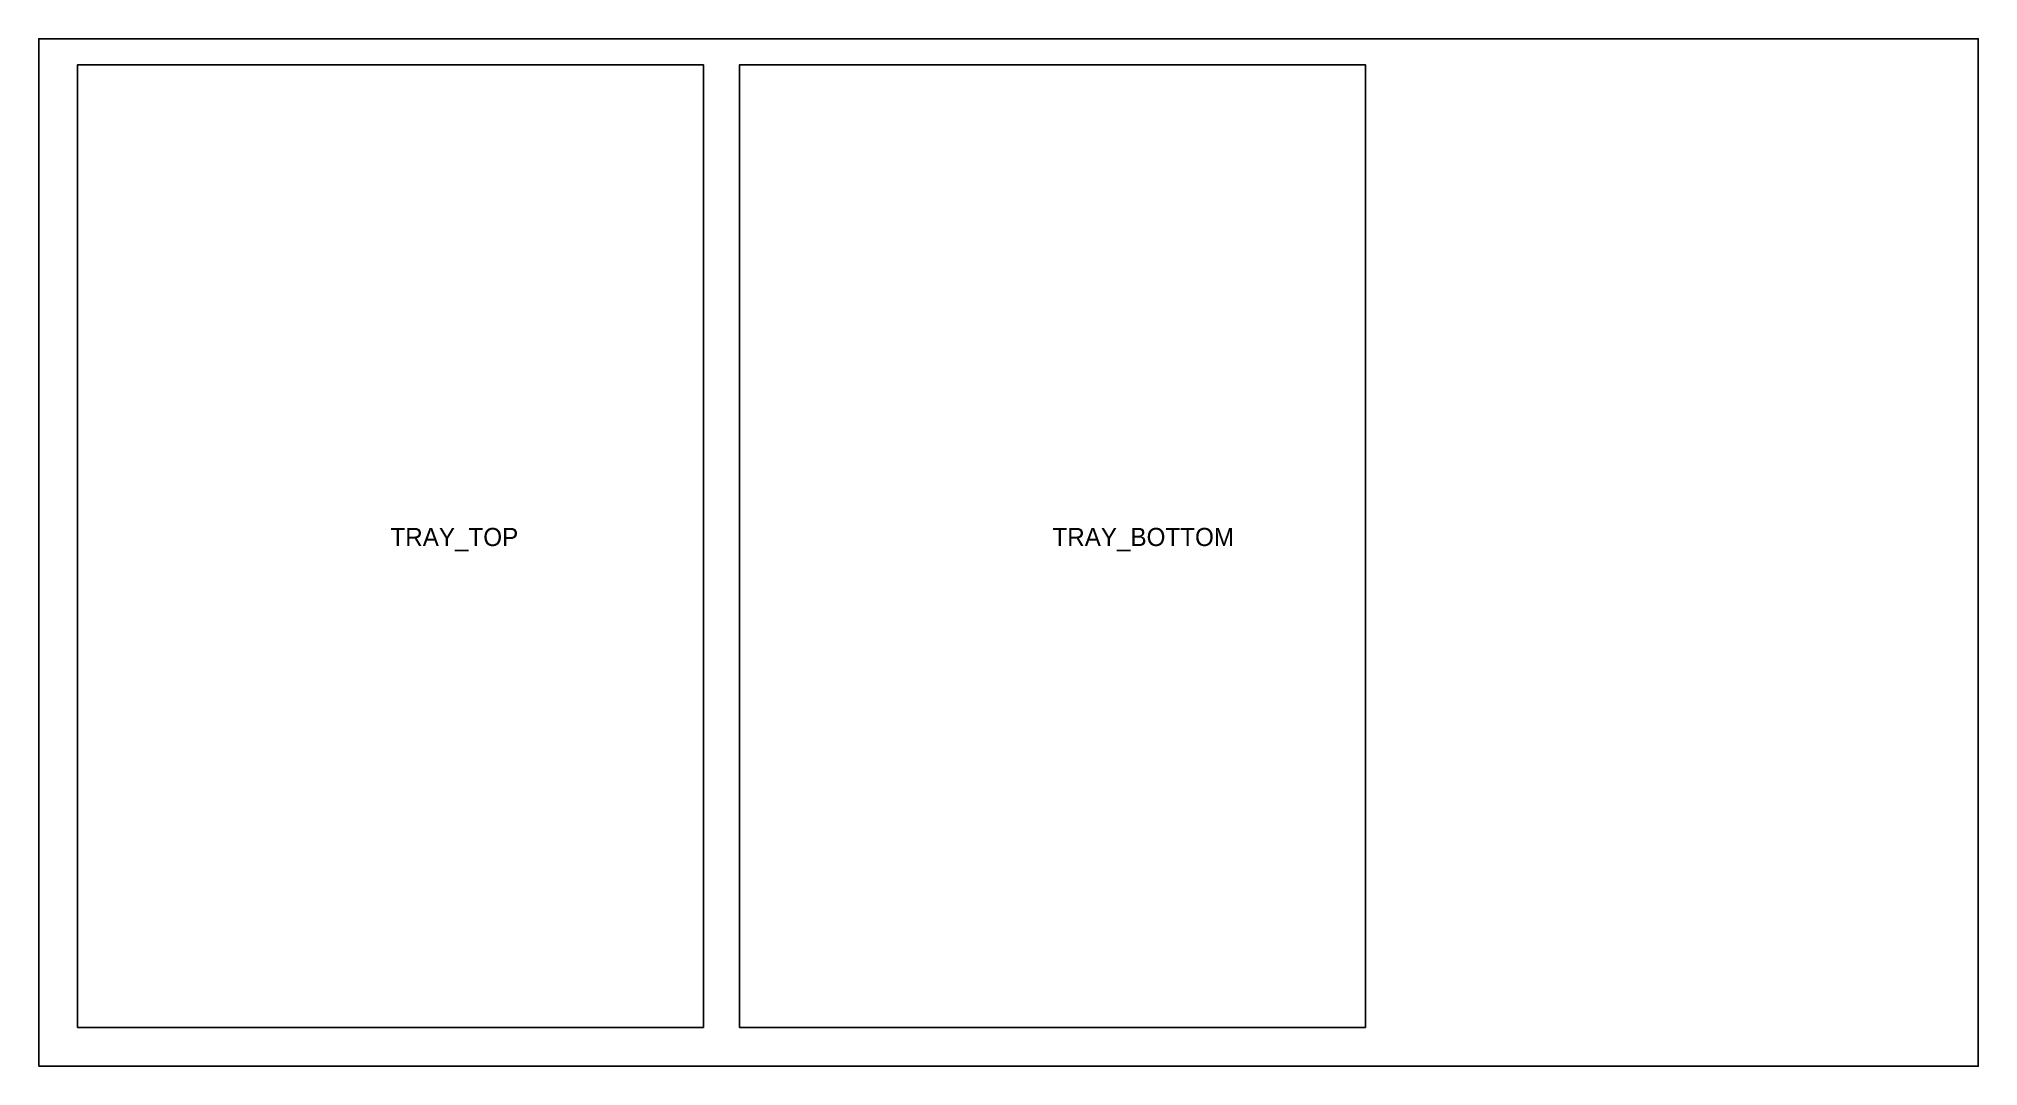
# Model space of a CAD drawing. Header units: millimetres. Extents: x 0 to 1500, y 0 to 794.
import ezdxf

# ---------------------------------------------------------------- set-up
doc = ezdxf.new("R2010")
doc.units = ezdxf.units.MM
doc.layers.add('TRAY_BOTTOM', color=7, linetype='Continuous')
doc.layers.add('TRAY_TOP', color=7, linetype='Continuous')

msp = doc.modelspace()

# ---------------------------------------------------------------- linework, layer by layer
msp.add_lwpolyline([(0, 0), (1500, 0), (1500, 794), (0, 794)], close=True)
at = {"layer": 'TRAY_BOTTOM'}
msp.add_lwpolyline([(542, 30), (542, 774), (1026, 774), (1026, 30), (542, 30)], close=True, dxfattribs=at)
at = {"layer": 'TRAY_TOP'}
msp.add_lwpolyline([(30, 30), (30, 774), (514, 774), (514, 30), (30, 30)], close=True, dxfattribs=at)

# ---------------------------------------------------------------- texts
for s, p in [('TRAY_TOP', (272, 402)), ('TRAY_BOTTOM', (784, 402))]:
    msp.add_text(s, height=14).set_placement(p)

doc.saveas('drawing.dxf')
